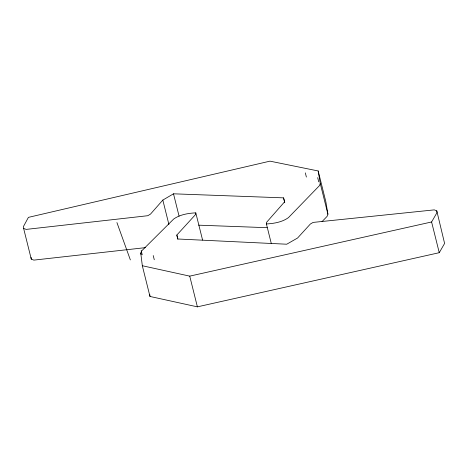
<?xml version="1.0" encoding="UTF-8"?>
<svg xmlns="http://www.w3.org/2000/svg" width="468" height="468" viewBox="0 0 468 468"><rect width="100%" height="100%" fill="white"/><g stroke="black" fill="none" stroke-linecap="round" stroke-linejoin="round"><path stroke-width="0.7" d="M271.294 243.524L266.421 223.973L266.538 222.37L284.626 201.79L283.555 197.859L173.505 193.81L162.823 200.082L150.515 214.081L147.794 215.707L26.208 229.396L23.628 228.448L23.4 226.606L28.408 217.368L269.977 161.15L318.176 170.966L325.833 201.685L327.916 214.198L327.079 216.403L321.996 221.639M195.794 212.852L195.612 214.467L176.84 235.024L177.746 238.996L286.738 244.214L297.584 238.007L310.36 224.02L313.121 222.411L434.269 209.875L436.79 210.857L444.6 243.436L439.259 252.691L197.391 306.85L149.982 296.46L142.325 265.742L140.763 253.112L141.681 250.895L173.716 219.001C180.057 214.543 188.224 213.232 195.794 212.852L202.585 240.084M318.176 170.966L320.258 183.479L319.416 185.679L288.423 217.649C282.14 222.177 273.973 223.517 266.421 223.973M439.259 252.691L431.601 221.972L436.942 212.718L436.79 210.857M142.325 265.742L189.733 276.132L431.601 221.972M145.384 247.648L33.866 260.114L31.286 259.167L23.628 228.448M198.654 225.172L267.164 227.694M116.924 222.575L130.361 259.916M320.258 183.479L327.916 214.198M317.678 177.664L318.726 181.847M305.335 172.879L306.382 177.062M283.555 197.859L284.772 202.743M173.505 193.81L179.074 216.152M189.733 276.132L197.391 306.85M176.84 235.024L177.887 239.212M162.823 200.082L168.913 224.517M153.229 255.563L154.276 259.746M141.178 250.614L142.225 254.797M140.763 253.112L141.108 254.504M149.725 294.354L149.982 296.46M31.058 257.324L31.286 259.167"/></g></svg>
